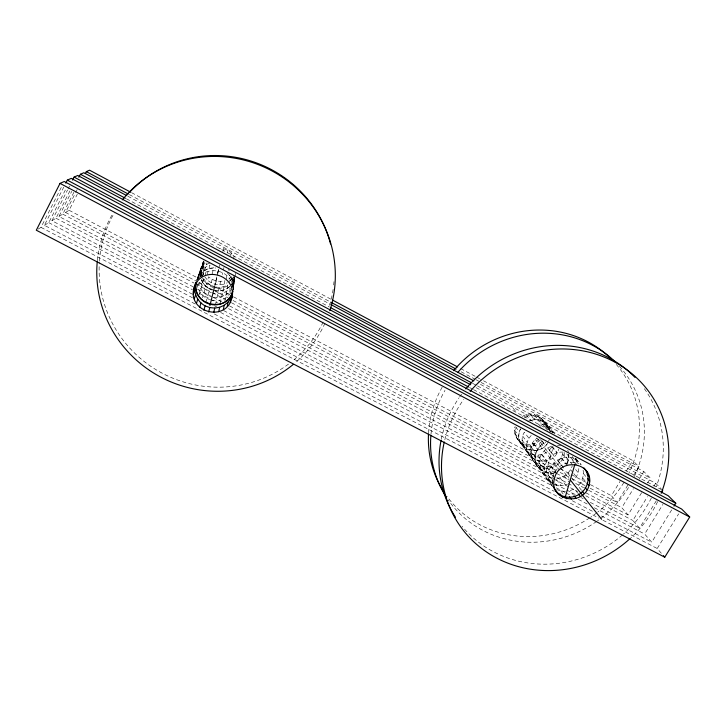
<?xml version="1.0" encoding="UTF-8"?>
<svg xmlns="http://www.w3.org/2000/svg" width="726" height="726" viewBox="0 0 726 726"><rect width="100%" height="100%" fill="white"/><g stroke="black" fill="none" stroke-linecap="round" stroke-linejoin="round"><path stroke-width="0.54" stroke-dasharray="3.63 2.72" d="M198.252 277.541C199.133 271.96 201.238 265.825 206.057 262.413M199.623 272.205L198.307 279.456M200.585 276.887L200.503 269.682L203.979 259.953M200.104 274.201L201.247 270.871L201.628 266.433L196.501 281.162M202.073 268.457L202.454 264.073L203.516 261.024L202.073 268.457L203.797 274.8M233.019 290.663L234.035 282.069L233.218 277.386L232.638 281.08L233.473 285.853M233.59 286.788L234.035 282.069M234.698 277.568L233.999 283.984L233.019 286.598M234.788 277.631L232.356 288.34M551.969 485.649L516.377 437.451L514.861 433.849L514.371 429.928L514.807 426.952M233.164 289.692L234.915 277.759A17.687 17.315 21.5 0 1 231.431 284.792M548.103 442.279C538.973 459.286 510.95 446.917 520.524 428.839M531.296 457.398C525.288 450.71 518.509 441.281 524.317 432.26L528.973 438.286C516.803 459.767 552.586 471.564 558.648 449.185M554.945 472.762C537.957 477.127 520.832 449.385 536.995 438.132M539.899 469.023C531.396 461.219 535.371 446.009 545.852 442.17M543.747 474.241L547.232 476.719L552.604 483.952C545.398 477.917 536.75 468.76 539.6 458.396C541.705 451.545 548.012 446.154 555.218 445.564M231.349 284.71L233.327 281.96L235.415 274.355M549.065 481.429C537.285 470.639 549.074 449.83 564.138 452.244M553.176 487.001C535.87 469.858 567.033 444.584 580.609 464.331M534.917 462.29C544.927 471.973 563.331 463.469 563.276 449.784M566.788 463.551L568.113 460.547L568.531 454.186M231.73 286.915L232.193 283.939C227.882 268.348 204.124 265.761 196.882 280.372M571.634 478.007L573.549 480.394L576.38 476.791L578.205 472.662L578.894 468.27L577.587 466.727M581.426 490.186L578.014 485.939C582.27 481.583 584.339 475.24 582.942 469.25M213.226 297.333C219.152 298.504 225.387 296.353 229.625 292.115L230.242 288.349C225.859 292.805 219.316 294.674 213.226 293.368M229.97 280.908L231.676 279.528L232.211 276.225L228.862 278.929L228.409 281.452M229.434 283.321L230.097 279.456M233.572 259.182L234.081 256.224C230.823 251.269 225.133 248.247 219.216 248.292M224.906 301.09L225.459 298.023L228.409 295.636M225.986 295.055L226.666 291.235M214.823 290.663L218.481 291.026L223 290.309L227.156 288.467L227.801 284.891L223.717 286.697L219.279 287.405L214.787 286.951M226.167 279.428L226.893 275.626M230.723 255.752L231.276 252.857M220.277 304.085L221.094 299.956L225.459 298.023M221.684 296.961L222.446 293.104M223 290.309L223.717 286.697M224.234 284.075L224.906 280.69C219.216 282.251 212.981 280.771 208.571 276.869L207.6 280.2C212.872 284.891 221.003 286.207 227.256 282.732M222.392 274.6L222.8 272.74M223.39 270.036L223.962 267.422M227.075 253.165L227.701 250.307M215.44 304.856L216.348 300.709L221.094 299.956M217.01 297.705L217.864 293.839M218.481 291.026L219.279 287.405M219.86 284.764L220.604 281.37M216.802 276.96L214.869 285.436L217.537 274.573M217.764 272.722L218.726 268.493M215.431 284.32L216.257 280.926M217.8 273.484L218.862 269.137M217.183 274.673L218.099 270.97M218.971 267.431L219.606 264.845M222.882 251.577L223.581 248.746M205.921 302.66L207.019 298.558C201.347 295.464 197.481 289.574 197.064 283.104M207.817 295.582L208.843 291.743L205.022 289.066L202.019 285.509L200.04 281.325L198.842 284.964C200.757 290.3 204.977 294.947 210.495 296.571M212.183 289.928L209.587 288.966L210.549 285.372C205.24 282.468 201.628 276.933 201.247 270.871M211.248 282.768L212.155 279.392M212.083 274.156L213.099 270.462M202.481 297.814L203.071 295.791M203.924 292.85L205.022 289.066M209.587 288.966L205.821 286.316L206.856 282.777M546.179 471.383L553.257 446.953M207.028 274.954L208.153 271.243M199.124 273.92L197.862 277.55L200.694 273.611L204.478 270.544L208.961 268.556L210.014 265.099C203.461 267.086 198.597 272.722 197.191 279.365M199.033 295.11L199.959 292.124M200.857 289.238L202.019 285.509M205.821 286.316L202.863 282.813L203.952 279.329M204.995 275.98L205.757 273.53L203.906 269.591L203.135 265.326M202.382 277.014L203.598 273.257M204.478 270.544L205.612 267.05M201.22 267.894L200.04 271.288L202.781 267.477L206.438 264.518L206.964 262.885M201.193 277.831L202.037 275.272M202.853 272.795L203.906 269.591M198.779 279.238L199.759 276.379M200.694 273.611L201.901 270.054M202.781 267.477L203.906 264.164M203.18 262.267L202.073 265.435L204.197 262.485M233.327 281.96L234.915 277.74M548.511 441.335L549.745 438.504M526.622 451.064C534.79 458.914 549.736 454.576 553.076 443.958M556.797 478.389C563.957 477.79 570.219 472.445 572.351 465.647M38.179 229.08L41.001 227.365L61.728 186.482M195.221 304.003L44.395 225.305L63.752 187.154M44.395 225.305L48.76 222.646L66.139 188.433M192.544 294.284L51.927 220.722L67.545 189.985M68.053 188.996L69.56 186.019M51.927 220.722L56.002 218.245L70.168 190.384M193.452 286.988L58.96 216.457L71.729 191.346M58.96 216.457L62.763 214.134L74.079 191.927M197.944 282.06L65.531 212.455L75.168 193.533M75.676 192.544L77.201 189.55M65.531 212.455L69.097 210.286L77.274 194.25M627.836 485.104L617.254 502.465L611.365 495.677L620.022 481.438M626.375 470.993L632.727 460.547L480.676 379.271M633.707 475.457L638.998 466.773L632.727 460.547M641.648 492.682L628.044 514.906L621.801 507.701L633.408 488.689M639.207 479.187L643.853 471.582L477.853 382.992M647.556 483.017L650.514 478.189L643.853 471.582M656.358 500.713L639.515 528.12L632.872 520.469L647.483 496.638M653.917 486.157L655.669 483.298L473.697 386.359M671.677 509.888L651.721 542.195L644.652 534.046L662.929 504.37M661.322 553.248L657.202 548.502L678.656 513.854M231.676 279.528L232.955 277.759M231.258 282.096L233.854 278.503M229.625 292.115L231.812 289.093M229.153 295.037L231.367 291.979M528.973 438.286L531.623 434.874M227.156 288.467L230.686 285.617A17.687 17.315 21.5 0 1 213.907 290.582M540.77 439.638C534.164 446.572 521.368 445.982 516.377 437.451M206.438 264.518L210.767 262.594M522.33 416.406C536.332 407.885 547.649 424.274 554.718 433.976M527.775 421.552C536.777 416.098 550.235 422.632 550.235 433.486M553.639 484.324C557.931 486.257 563.104 486.293 567.387 484.324M208.961 268.556L215.804 267.994M556.769 489.551L560.971 491.066L565.5 491.457M547.232 476.719L551.306 478.198L554.591 478.479M557.423 445.474L560.735 445.773M553.584 432.896C550.145 427.759 544.899 423.458 538.347 423.866L540.453 426.38M211.556 300.237L216.348 300.709M208.843 291.743L211.475 292.723M207.019 298.558L209.741 299.566M549.437 430.845L553.058 432.769M210.549 285.372L213.725 286.552M41.001 227.365L598.896 518.119M602.916 520.215L657.202 548.502M214.642 305.846L216.657 306.898M223.681 310.574L575.228 494.488M581.254 497.646L583.268 498.689M590.292 502.374L639.515 528.12M48.76 222.646L192.463 297.742M220.595 312.443L552.205 485.73M556.225 487.827L565.264 492.555M566.271 493.081L571.298 495.704M578.332 499.379L587.37 504.107M594.403 507.783L644.652 534.046M214.324 313.968L554.192 491.302M572.288 500.74L592.398 511.24M601.446 515.959L651.721 542.195M62.763 214.134L194.241 283.185M195.249 283.712L211.302 292.142M212.31 292.669L225.359 299.52M231.376 302.678L555.553 472.916M556.561 473.443L568.603 479.768M575.627 483.462L583.659 487.672M588.677 490.313L621.801 507.701M197.463 289.093L212.518 296.988M213.526 297.515L221.557 301.726M229.579 305.936L555.78 477M556.788 477.527L572.841 485.948M585.891 492.791L628.044 514.906M56.002 218.245L192.444 289.728M199.469 293.404L209.496 298.667M210.504 299.194L217.528 302.869M228.563 308.65L552.613 478.416M553.62 478.942L577.696 491.556M585.719 495.767L632.872 520.469M69.097 210.286L197.399 277.813M201.411 279.918L213.435 286.253M214.442 286.779L229.47 294.692M233.482 296.807L559.247 468.252M560.245 468.778L570.273 474.051M571.271 474.577L586.309 482.491M590.32 484.605L611.365 495.677M198.951 282.586L213.998 290.5M214.996 291.026L228.037 297.878M233.055 300.519L556.062 470.303M560.073 472.408L571.108 478.207M572.115 478.733L585.156 485.594M590.165 488.226L617.254 502.465M129.31 194.577L330.185 301.853M461.11 371.776L475.103 379.244M476.102 379.78L480.095 381.912M481.093 382.448L638.998 466.773M127.849 196.22L329.849 304.012M126.424 198.797L329.459 307.034M472.481 383.283L476.483 385.415M477.49 385.942L650.514 478.189M469.54 387.512L472.544 389.109M473.543 389.644L662.756 490.322M131.551 192.653L331.619 299.593M460.665 368.581L475.675 376.594M476.673 377.13L479.668 378.736M655.669 483.298L661.177 488.761M575.845 458.569L581.326 464.949M541.115 418.122L548.375 426.824M575.31 458.215L576.762 459.921L578.404 463.932L572.542 457.062L571.335 454.104M537.93 415.816L542.676 421.37M546.342 425.663L551.388 431.562M574.983 459.168L579.067 463.941M543.538 421.189L545.026 424.81L549.891 430.5M534.191 414.428L538.883 419.964M542.503 424.238L547.477 430.119M570.772 457.616L576.816 464.758M566.707 453.85L568.776 456.291M574.33 462.87L573.032 461.328L572.542 457.062M583.432 473.651L586.218 476.955M204.741 276.797L207.6 280.2M530.162 414.065L534.781 419.592M566.216 457.217L572.17 464.35M228.109 269.346L229.343 270.825M562.632 453.968L568.113 460.547M575.6 469.54L578.205 472.662M582.733 478.098L586.2 482.273M526.114 414.737L530.67 420.272M551.887 446.118L557.377 452.806M561.634 457.988L567.496 465.139M551.833 446.826L556.951 453.078M560.908 457.906L566.353 464.558M570.572 469.704L573.15 472.853M573.794 473.642L576.38 476.791M580.882 482.291L584.33 486.502M541.269 439.929L543.801 443.078M547.731 447.951L553.139 454.676M557.341 459.885L563.122 467.072M542.131 441.335L545.544 445.573M549.237 450.156L554.301 456.463M558.221 461.337L563.621 468.043M567.796 473.243L570.999 477.218M513.101 408.175L516.585 412.559M536.777 437.896L569.002 478.334M575.428 458.224L576.762 459.921M535.262 439.484L542.24 448.142M544.146 450.746L550.898 459.113M553.629 462.771L559.338 470.012M564.229 476.011L569.284 482.418M577.696 493.072L574.32 488.798L570.055 490.676L573.386 494.978M533.755 443.831L538.411 449.839M542.004 454.476L546.95 460.856M550.771 465.783L556.025 472.572M560.1 477.835L565.708 485.068M532.575 442.942L537.53 449.349M541.369 454.313L546.651 461.146M550.753 466.446L556.406 473.76M529.735 444.503L534.318 450.519M537.866 455.175L542.73 461.564M546.496 466.509L551.678 473.316M556.307 479.387L561.216 485.83M515.569 426.779L519.299 431.689M522.666 436.117L527.285 442.198M530.86 446.907L535.788 453.387M539.6 458.396L544.845 465.312M548.91 470.666L554.528 478.053M525.724 444.149L530.243 450.165M533.737 454.812L538.529 461.201M542.24 466.137L547.35 472.935M551.306 478.198L552.668 480.013M555.39 483.634L556.751 485.449M560.971 491.066L564.202 495.377M514.371 429.928L518.709 435.718M522.067 440.192L526.677 446.345M530.243 451.109L535.144 457.652M538.946 462.725L544.182 469.713M548.23 475.131L553.829 482.59M522.003 442.778L526.459 448.777M529.898 453.405L534.635 459.776M538.293 464.704L543.329 471.473M514.861 433.849L519.208 439.702M522.557 444.221L527.176 450.447M530.742 455.256L535.652 461.872M539.454 467L544.7 474.06M548.756 479.532L553.738 486.238M518.809 440.5L523.21 446.463M202.863 282.813L200.911 278.684A17.687 17.315 21.5 0 0 212.128 290.073M232.638 281.08L230.578 276.651L227.429 272.885A18.921 18.495 18.9 0 1 233.209 289.728M552.114 431.19L552.876 433.041M198.507 283.122L198.842 284.964M233.79 275.635L234.434 279.338M232.193 283.939L233.037 288.794M545.026 424.81L545.489 428.721M323.17 322.045A117.93 115.488 21.8 0 1 292.006 361.376M288.512 364.089A117.93 115.488 21.8 0 1 161.453 372.801A117.93 115.488 21.8 0 1 99.353 262.249M99.435 261.115A117.93 115.488 21.8 0 1 114.345 212.881M333.978 281.643A117.93 115.488 21.8 0 1 333.67 284.982M333.116 289.402A117.93 115.488 21.8 0 1 328.896 307.652M324.976 323.224A119.609 117.095 21.2 0 1 295.019 362.964M97.329 260.779A119.609 117.095 21.2 0 1 112.766 213.662M234.643 277.341A17.442 17.079 22 0 1 231.113 282.977M227.637 285.781A17.442 17.079 22 0 1 214.569 287.859M213.689 287.623A17.442 17.079 22 0 1 202.581 278.221M201.755 276.125A17.442 17.079 22 0 1 204.088 261.151M200.44 276.933A17.687 17.315 21.5 0 1 204.115 262.44M235.342 273.257A17.687 17.315 21.5 0 1 235.278 275.517M196.701 280.236A18.921 18.495 18.9 0 1 215.813 267.849M619.469 366.321A108.836 102.52 -33.9 0 1 634.27 476.791M628.516 487.509A108.836 102.52 -33.9 0 1 597.598 520.769M596.681 521.413A108.836 102.52 -33.9 0 1 448.214 499.996M430.999 434.039A108.836 102.52 -33.9 0 1 444.984 390.352M616.301 364.443A107.43 101.313 -34 0 1 628.77 473.524M623.861 482.5A107.43 101.313 -34 0 1 597.779 512.021M596.908 512.701A107.43 101.313 -34 0 1 590.637 517.257M589.721 517.874A107.43 101.313 -34 0 1 447.107 496.566M428.549 432.887A107.43 101.313 -34 0 1 442.588 386.459M524.453 417.405A15.908 15.01 -34.1 0 1 546.796 429.293M542.068 441.245A15.908 15.01 -34.1 0 1 523.183 444.394A15.908 15.01 -34.1 0 1 516.132 427.514M530.779 420.418A16.108 15.192 -34 0 1 550.009 430.645M547.05 444.149A16.108 15.192 -34 0 1 526.096 448.668A16.108 15.192 -34 0 1 520.542 428.939M567.759 450.229A17.143 16.072 -33.6 0 1 568.431 452.234M568.812 454.322A17.143 16.072 -33.6 0 1 567.024 463.76M554.002 473.252A17.143 16.072 -33.6 0 1 536.069 463.016A17.143 16.072 -33.6 0 1 543.928 443.232M644.361 388.7A114.272 107.167 -33.7 0 1 656.24 486.819M651.331 498.063A114.272 107.167 -33.7 0 1 623.389 534.145M622.536 534.88A114.272 107.167 -33.7 0 1 462.045 526.223M441.272 439.339A114.272 107.167 -33.7 0 1 458.986 397.893M459.631 396.968A114.272 107.167 -33.7 0 1 461.591 394.236M657.656 501.575A115.861 108.519 -33.6 0 1 630.939 537.775M444.811 439.756A115.861 108.519 -33.6 0 1 463.742 399.418M564.574 452.443A16.907 15.872 -33.7 0 1 539.028 466.092A16.907 15.872 -33.7 0 1 539.981 438.332M552.695 484.079A18.223 16.979 -33.3 0 1 575.282 462.943"/><path stroke-width="1.09" d="M230.215 302.488L230.859 298.241L232.583 293.667C229.951 325.838 181.418 311.908 195.857 283.14M193.352 293.966L194.749 289.874L195.176 284.982M196.093 283.058C191.283 305.065 227.401 313.559 232.683 291.562M231.975 297.823L232.737 290.817M588.977 485.603C595.529 462.526 559.946 456.572 554.528 478.053C548.13 501.04 583.486 506.93 588.977 485.603L586.898 483.099M227.283 306.526L227.982 302.207L230.859 298.241M223.372 309.675L224.162 305.292L227.982 302.207M218.762 311.717L219.642 307.289L224.162 305.292M213.753 312.525L214.733 308.078L219.642 307.289M208.68 312.026L209.76 307.579L214.733 308.078M209.941 305.546L214.615 286.498M203.888 310.256L205.068 305.855C199.196 302.66 195.185 296.562 194.749 289.874M199.714 307.343L200.975 302.996M565.309 496.847L574.965 464.005M196.419 303.477L197.753 299.203M194.25 298.912L195.63 294.729M193.778 288.975L196.201 282.323M60.031 183.388L36.3 230.215L664.753 557.205L689.7 517.03L681.641 509.044L64.26 181.5L60.031 183.388L689.7 517.03M65.785 183.143L67.318 180.13L71.248 178.369L668.238 495.758L675.788 503.245L674.027 506.095M72.582 180.075L74.097 177.099L77.764 175.456L470.702 384.762M78.889 177.28L80.423 174.267L83.844 172.734L126.85 195.684M85.314 173.614L86.33 171.626L89.543 170.193L130.553 192.118M661.595 492.21L662.756 490.322M195.521 284.274C203.888 267.168 232.384 273.874 232.438 292.85M205.068 305.855L209.76 307.579M67.318 180.13L675.788 503.245M86.33 171.626L128.302 194.042M331.183 302.388L456.11 369.098M330.847 304.548L473.851 380.86M80.423 174.267L125.426 198.262M330.457 307.57L471.483 382.747M74.097 177.099L468.533 386.976M332.626 300.128L457.661 366.975M663.382 555.626L664.753 557.205M586.136 470.838L587.525 472.454M587.116 474.142L589.203 476.592M587.615 478.606L589.703 481.075M585.02 487.346L587.089 489.868M582.107 491.03L584.158 493.58M570.282 479.95L601.618 519.272M578.368 493.934L580.392 496.493M574.048 495.831L576.045 498.417M569.438 496.62L571.407 499.207M564.846 496.23L566.788 498.816M559.955 493.843L562.505 497.274M556.96 492.119L558.848 494.678M554.818 489.505L556.071 491.203M293.295 364.407A119.609 117.095 21.2 0 1 161.281 377.384A119.609 117.095 21.2 0 1 97.23 261.886M122.358 199.859A119.609 117.095 21.2 0 1 271.76 170.819A119.609 117.095 21.2 0 1 329.831 310.664M129.4 192.517A117.93 115.488 21.8 0 1 244.735 159.266A117.93 115.488 21.8 0 1 330.566 243.981M232.783 291.607A18.921 18.495 18.9 0 1 210.504 304.375A18.921 18.495 18.9 0 1 195.984 283.049M446.345 497.237A108.836 102.52 -33.9 0 1 430.899 435.146M457.852 372.365A108.836 102.52 -33.9 0 1 615.603 362.247M443.985 492.047A107.43 101.313 -34 0 1 428.494 433.976M453.632 370.632A107.43 101.313 -34 0 1 612.562 360.332M470.139 391.368A115.861 108.519 -33.6 0 1 614.232 361.802A115.861 108.519 -33.6 0 1 661.241 493.263M630.132 538.52A115.861 108.519 -33.6 0 1 497.101 558.294A115.861 108.519 -33.6 0 1 444.276 441.98M455.438 517.211A114.272 107.167 -33.7 0 1 441.054 440.446M465.774 388.918A114.272 107.167 -33.7 0 1 634.951 377.375M583.967 467.925A18.223 16.979 -33.3 0 1 580.836 493.199A18.223 16.979 -33.3 0 1 555.236 490.195M554.646 489.27A18.223 16.979 -33.3 0 1 553.257 486.229"/></g></svg>
